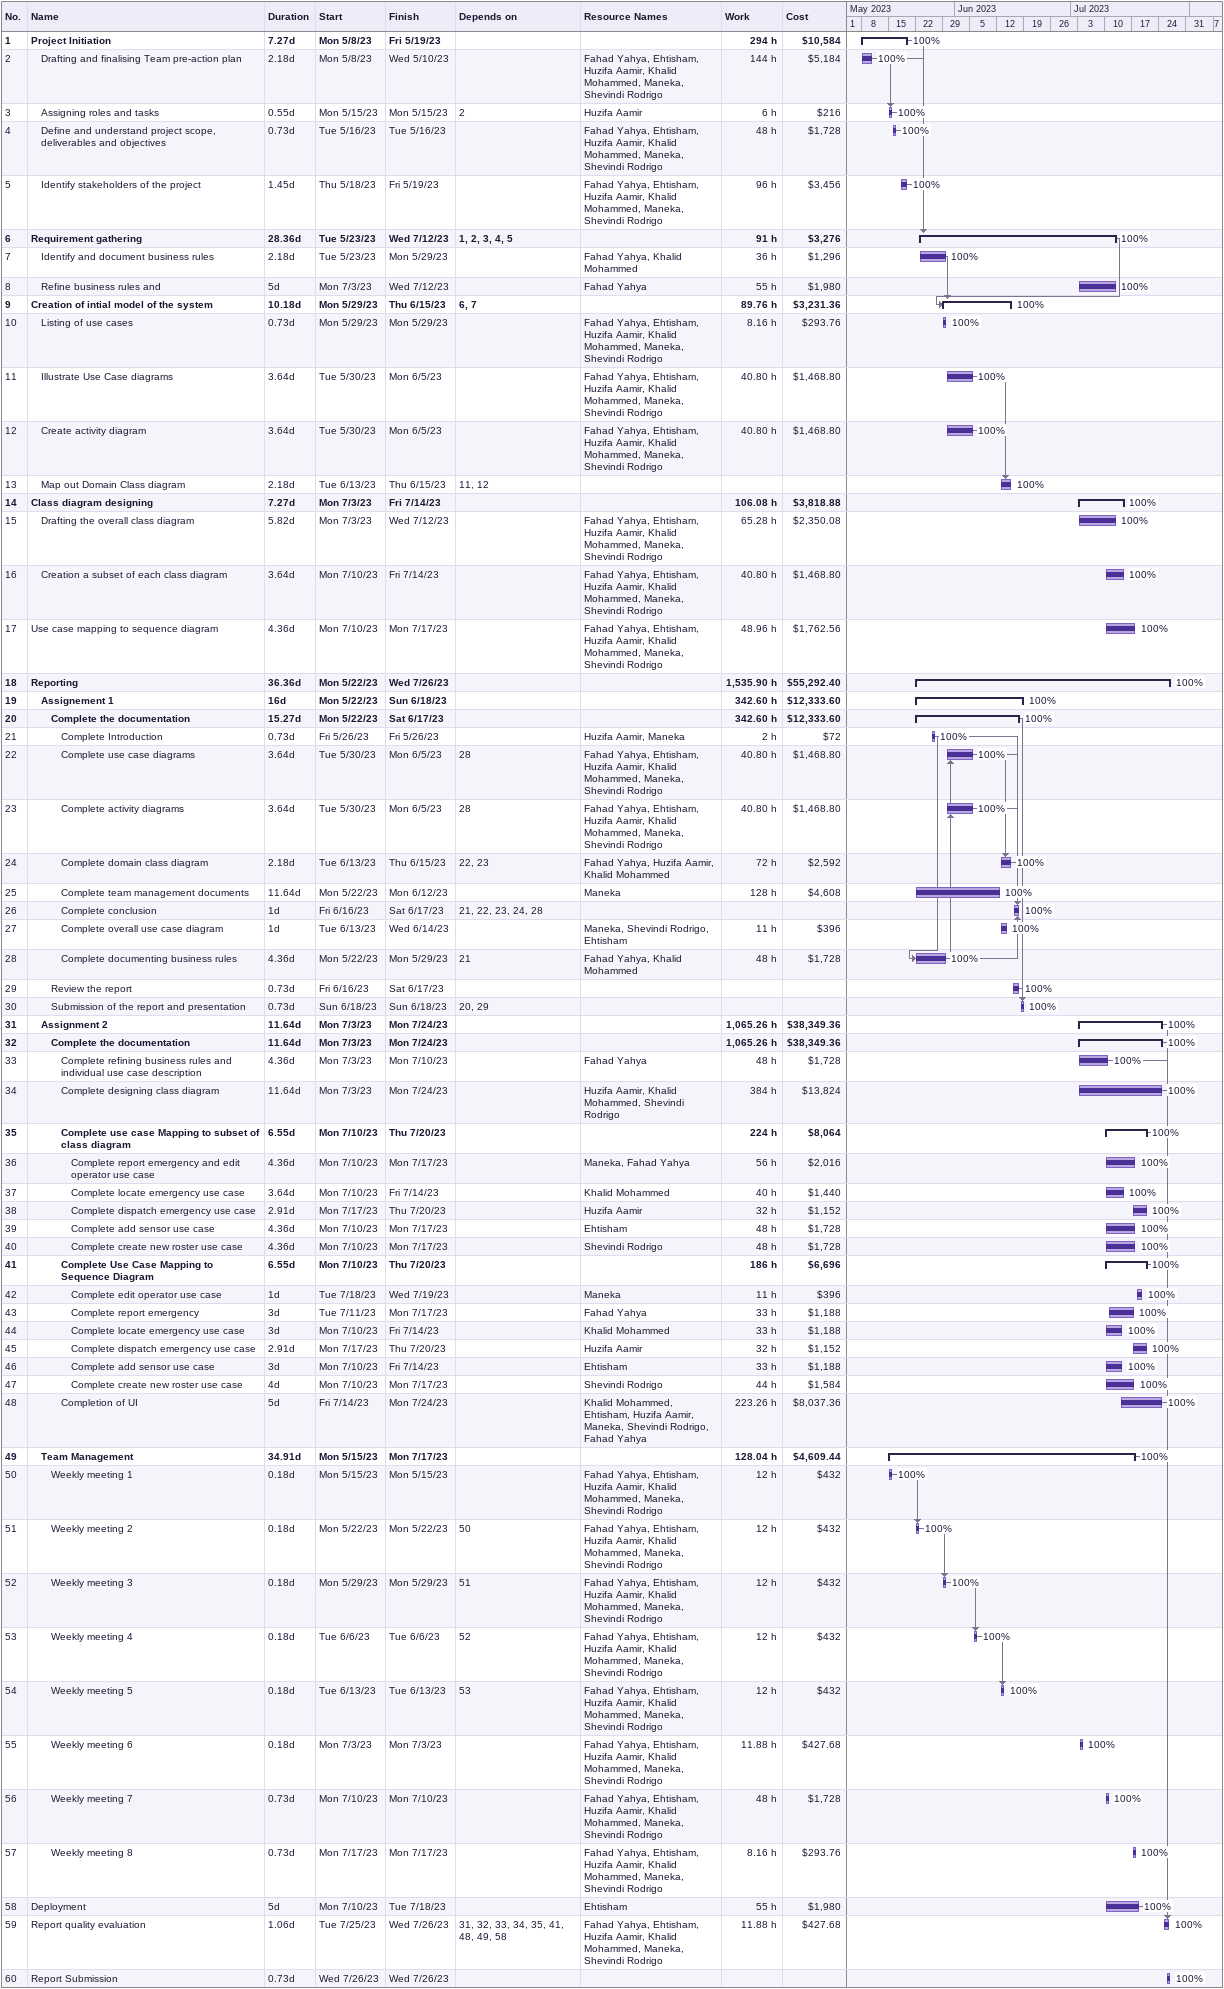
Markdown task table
| ID | Level | Task | Duration | Start | Finish | Predecessors | Resources | % complete | Work (h) | Cost ($) |
|---|---|---|---|---|---|---|---|---|---|---|
| 1 | 1 | **Project Initiation** | 7.27d | 2023-05-08 | 2023-05-19 |  |  | 100 | 294 | 10584 |
| 2 | 2 | Drafting and finalising Team pre-action plan | 2.18d | 2023-05-08 | 2023-05-10 |  | Fahad Yahya, Ehtisham, Huzifa Aamir, Khalid Mohammed, Maneka, Shevindi Rodrigo | 100 | 144 | 5184 |
| 3 | 2 | Assigning roles and tasks | 0.55d | 2023-05-15 | 2023-05-15 | 2 | Huzifa Aamir | 100 | 6 | 216 |
| 4 | 2 | Define and understand project scope, deliverables and objectives | 0.73d | 2023-05-16 | 2023-05-16 |  | Fahad Yahya, Ehtisham, Huzifa Aamir, Khalid Mohammed, Maneka, Shevindi Rodrigo | 100 | 48 | 1728 |
| 5 | 2 | Identify stakeholders of the project | 1.45d | 2023-05-18 | 2023-05-19 |  | Fahad Yahya, Ehtisham, Huzifa Aamir, Khalid Mohammed, Maneka, Shevindi Rodrigo | 100 | 96 | 3456 |
| 6 | 1 | **Requirement gathering** | 28.36d | 2023-05-23 | 2023-07-12 | 1, 2, 3, 4, 5 |  | 100 | 91 | 3276 |
| 7 | 2 | Identify and document business rules | 2.18d | 2023-05-23 | 2023-05-29 |  | Fahad Yahya, Khalid Mohammed | 100 | 36 | 1296 |
| 8 | 2 | Refine business rules and | 5d | 2023-07-03 | 2023-07-12 |  | Fahad Yahya | 100 | 55 | 1980 |
| 9 | 1 | **Creation of intial model of the system** | 10.18d | 2023-05-29 | 2023-06-15 | 6, 7 |  | 100 | 89.76 | 3231.36 |
| 10 | 2 | Listing of use cases | 0.73d | 2023-05-29 | 2023-05-29 |  | Fahad Yahya, Ehtisham, Huzifa Aamir, Khalid Mohammed, Maneka, Shevindi Rodrigo | 100 | 8.16 | 293.76 |
| 11 | 2 | Illustrate Use Case diagrams | 3.64d | 2023-05-30 | 2023-06-05 |  | Fahad Yahya, Ehtisham, Huzifa Aamir, Khalid Mohammed, Maneka, Shevindi Rodrigo | 100 | 40.80 | 1468.80 |
| 12 | 2 | Create activity diagram | 3.64d | 2023-05-30 | 2023-06-05 |  | Fahad Yahya, Ehtisham, Huzifa Aamir, Khalid Mohammed, Maneka, Shevindi Rodrigo | 100 | 40.80 | 1468.80 |
| 13 | 2 | Map out Domain Class diagram | 2.18d | 2023-06-13 | 2023-06-15 | 11, 12 |  | 100 |  |  |
| 14 | 1 | **Class diagram designing** | 7.27d | 2023-07-03 | 2023-07-14 |  |  | 100 | 106.08 | 3818.88 |
| 15 | 2 | Drafting the overall class diagram | 5.82d | 2023-07-03 | 2023-07-12 |  | Fahad Yahya, Ehtisham, Huzifa Aamir, Khalid Mohammed, Maneka, Shevindi Rodrigo | 100 | 65.28 | 2350.08 |
| 16 | 2 | Creation a subset of each class diagram | 3.64d | 2023-07-10 | 2023-07-14 |  | Fahad Yahya, Ehtisham, Huzifa Aamir, Khalid Mohammed, Maneka, Shevindi Rodrigo | 100 | 40.80 | 1468.80 |
| 17 | 1 | Use case mapping to sequence diagram | 4.36d | 2023-07-10 | 2023-07-17 |  | Fahad Yahya, Ehtisham, Huzifa Aamir, Khalid Mohammed, Maneka, Shevindi Rodrigo | 100 | 48.96 | 1762.56 |
| 18 | 1 | **Reporting** | 36.36d | 2023-05-22 | 2023-07-26 |  |  | 100 | 1535.90 | 55292.40 |
| 19 | 2 | **Assignement 1** | 16d | 2023-05-22 | 2023-06-18 |  |  | 100 | 342.60 | 12333.60 |
| 20 | 3 | **Complete the documentation** | 15.27d | 2023-05-22 | 2023-06-17 |  |  | 100 | 342.60 | 12333.60 |
| 21 | 4 | Complete Introduction | 0.73d | 2023-05-26 | 2023-05-26 |  | Huzifa Aamir, Maneka | 100 | 2 | 72 |
| 22 | 4 | Complete use case diagrams | 3.64d | 2023-05-30 | 2023-06-05 | 28 | Fahad Yahya, Ehtisham, Huzifa Aamir, Khalid Mohammed, Maneka, Shevindi Rodrigo | 100 | 40.80 | 1468.80 |
| 23 | 4 | Complete activity diagrams | 3.64d | 2023-05-30 | 2023-06-05 | 28 | Fahad Yahya, Ehtisham, Huzifa Aamir, Khalid Mohammed, Maneka, Shevindi Rodrigo | 100 | 40.80 | 1468.80 |
| 24 | 4 | Complete domain class diagram | 2.18d | 2023-06-13 | 2023-06-15 | 22, 23 | Fahad Yahya, Huzifa Aamir, Khalid Mohammed | 100 | 72 | 2592 |
| 25 | 4 | Complete team management documents | 11.64d | 2023-05-22 | 2023-06-12 |  | Maneka | 100 | 128 | 4608 |
| 26 | 4 | Complete conclusion | 1d | 2023-06-16 | 2023-06-17 | 21, 22, 23, 24, 28 |  | 100 |  |  |
| 27 | 4 | Complete overall use case diagram | 1d | 2023-06-13 | 2023-06-14 |  | Maneka, Shevindi Rodrigo, Ehtisham | 100 | 11 | 396 |
| 28 | 4 | Complete documenting business rules | 4.36d | 2023-05-22 | 2023-05-29 | 21 | Fahad Yahya, Khalid Mohammed | 100 | 48 | 1728 |
| 29 | 3 | Review the report | 0.73d | 2023-06-16 | 2023-06-17 |  |  | 100 |  |  |
| 30 | 3 | Submission of the report and presentation | 0.73d | 2023-06-18 | 2023-06-18 | 20, 29 |  | 100 |  |  |
| 31 | 2 | **Assignment 2** | 11.64d | 2023-07-03 | 2023-07-24 |  |  | 100 | 1065.26 | 38349.36 |
| 32 | 3 | **Complete the documentation** | 11.64d | 2023-07-03 | 2023-07-24 |  |  | 100 | 1065.26 | 38349.36 |
| 33 | 4 | Complete refining business rules and individual use case description | 4.36d | 2023-07-03 | 2023-07-10 |  | Fahad Yahya | 100 | 48 | 1728 |
| 34 | 4 | Complete designing class diagram | 11.64d | 2023-07-03 | 2023-07-24 |  | Huzifa Aamir, Khalid Mohammed, Shevindi Rodrigo | 100 | 384 | 13824 |
| 35 | 4 | **Complete use case Mapping to subset of class diagram** | 6.55d | 2023-07-10 | 2023-07-20 |  |  | 100 | 224 | 8064 |
| 36 | 5 | Complete report emergency and edit operator use case | 4.36d | 2023-07-10 | 2023-07-17 |  | Maneka, Fahad Yahya | 100 | 56 | 2016 |
| 37 | 5 | Complete locate emergency use case | 3.64d | 2023-07-10 | 2023-07-14 |  | Khalid Mohammed | 100 | 40 | 1440 |
| 38 | 5 | Complete dispatch emergency use case | 2.91d | 2023-07-17 | 2023-07-20 |  | Huzifa Aamir | 100 | 32 | 1152 |
| 39 | 5 | Complete add sensor use case | 4.36d | 2023-07-10 | 2023-07-17 |  | Ehtisham | 100 | 48 | 1728 |
| 40 | 5 | Complete create new roster use case | 4.36d | 2023-07-10 | 2023-07-17 |  | Shevindi Rodrigo | 100 | 48 | 1728 |
| 41 | 4 | **Complete Use Case Mapping to Sequence Diagram** | 6.55d | 2023-07-10 | 2023-07-20 |  |  | 100 | 186 | 6696 |
| 42 | 5 | Complete edit operator use case | 1d | 2023-07-18 | 2023-07-19 |  | Maneka | 100 | 11 | 396 |
| 43 | 5 | Complete report emergency | 3d | 2023-07-11 | 2023-07-17 |  | Fahad Yahya | 100 | 33 | 1188 |
| 44 | 5 | Complete locate emergency use case | 3d | 2023-07-10 | 2023-07-14 |  | Khalid Mohammed | 100 | 33 | 1188 |
| 45 | 5 | Complete dispatch emergency use case | 2.91d | 2023-07-17 | 2023-07-20 |  | Huzifa Aamir | 100 | 32 | 1152 |
| 46 | 5 | Complete add sensor use case | 3d | 2023-07-10 | 2023-07-14 |  | Ehtisham | 100 | 33 | 1188 |
| 47 | 5 | Complete create new roster use case | 4d | 2023-07-10 | 2023-07-17 |  | Shevindi Rodrigo | 100 | 44 | 1584 |
| 48 | 4 | Completion of UI | 5d | 2023-07-14 | 2023-07-24 |  | Khalid Mohammed, Ehtisham, Huzifa Aamir, Maneka, Shevindi Rodrigo, Fahad Yahya | 100 | 223.26 | 8037.36 |
| 49 | 2 | **Team Management** | 34.91d | 2023-05-15 | 2023-07-17 |  |  | 100 | 128.04 | 4609.44 |
| 50 | 3 | Weekly meeting 1 | 0.18d | 2023-05-15 | 2023-05-15 |  | Fahad Yahya, Ehtisham, Huzifa Aamir, Khalid Mohammed, Maneka, Shevindi Rodrigo | 100 | 12 | 432 |
| 51 | 3 | Weekly meeting 2 | 0.18d | 2023-05-22 | 2023-05-22 | 50 | Fahad Yahya, Ehtisham, Huzifa Aamir, Khalid Mohammed, Maneka, Shevindi Rodrigo | 100 | 12 | 432 |
| 52 | 3 | Weekly meeting 3 | 0.18d | 2023-05-29 | 2023-05-29 | 51 | Fahad Yahya, Ehtisham, Huzifa Aamir, Khalid Mohammed, Maneka, Shevindi Rodrigo | 100 | 12 | 432 |
| 53 | 3 | Weekly meeting 4 | 0.18d | 2023-06-06 | 2023-06-06 | 52 | Fahad Yahya, Ehtisham, Huzifa Aamir, Khalid Mohammed, Maneka, Shevindi Rodrigo | 100 | 12 | 432 |
| 54 | 3 | Weekly meeting 5 | 0.18d | 2023-06-13 | 2023-06-13 | 53 | Fahad Yahya, Ehtisham, Huzifa Aamir, Khalid Mohammed, Maneka, Shevindi Rodrigo | 100 | 12 | 432 |
| 55 | 3 | Weekly meeting 6 | 0.18d | 2023-07-03 | 2023-07-03 |  | Fahad Yahya, Ehtisham, Huzifa Aamir, Khalid Mohammed, Maneka, Shevindi Rodrigo | 100 | 11.88 | 427.68 |
| 56 | 3 | Weekly meeting 7 | 0.73d | 2023-07-10 | 2023-07-10 |  | Fahad Yahya, Ehtisham, Huzifa Aamir, Khalid Mohammed, Maneka, Shevindi Rodrigo | 100 | 48 | 1728 |
| 57 | 3 | Weekly meeting 8 | 0.73d | 2023-07-17 | 2023-07-17 |  | Fahad Yahya, Ehtisham, Huzifa Aamir, Khalid Mohammed, Maneka, Shevindi Rodrigo | 100 | 8.16 | 293.76 |
| 58 | 1 | Deployment | 5d | 2023-07-10 | 2023-07-18 |  | Ehtisham | 100 | 55 | 1980 |
| 59 | 1 | Report quality evaluation | 1.06d | 2023-07-25 | 2023-07-26 | 31, 32, 33, 34, 35, 41, 48, 49, 58 | Fahad Yahya, Ehtisham, Huzifa Aamir, Khalid Mohammed, Maneka, Shevindi Rodrigo | 100 | 11.88 | 427.68 |
| 60 | 1 | Report Submission | 0.73d | 2023-07-26 | 2023-07-26 |  |  | 100 |  |  |
